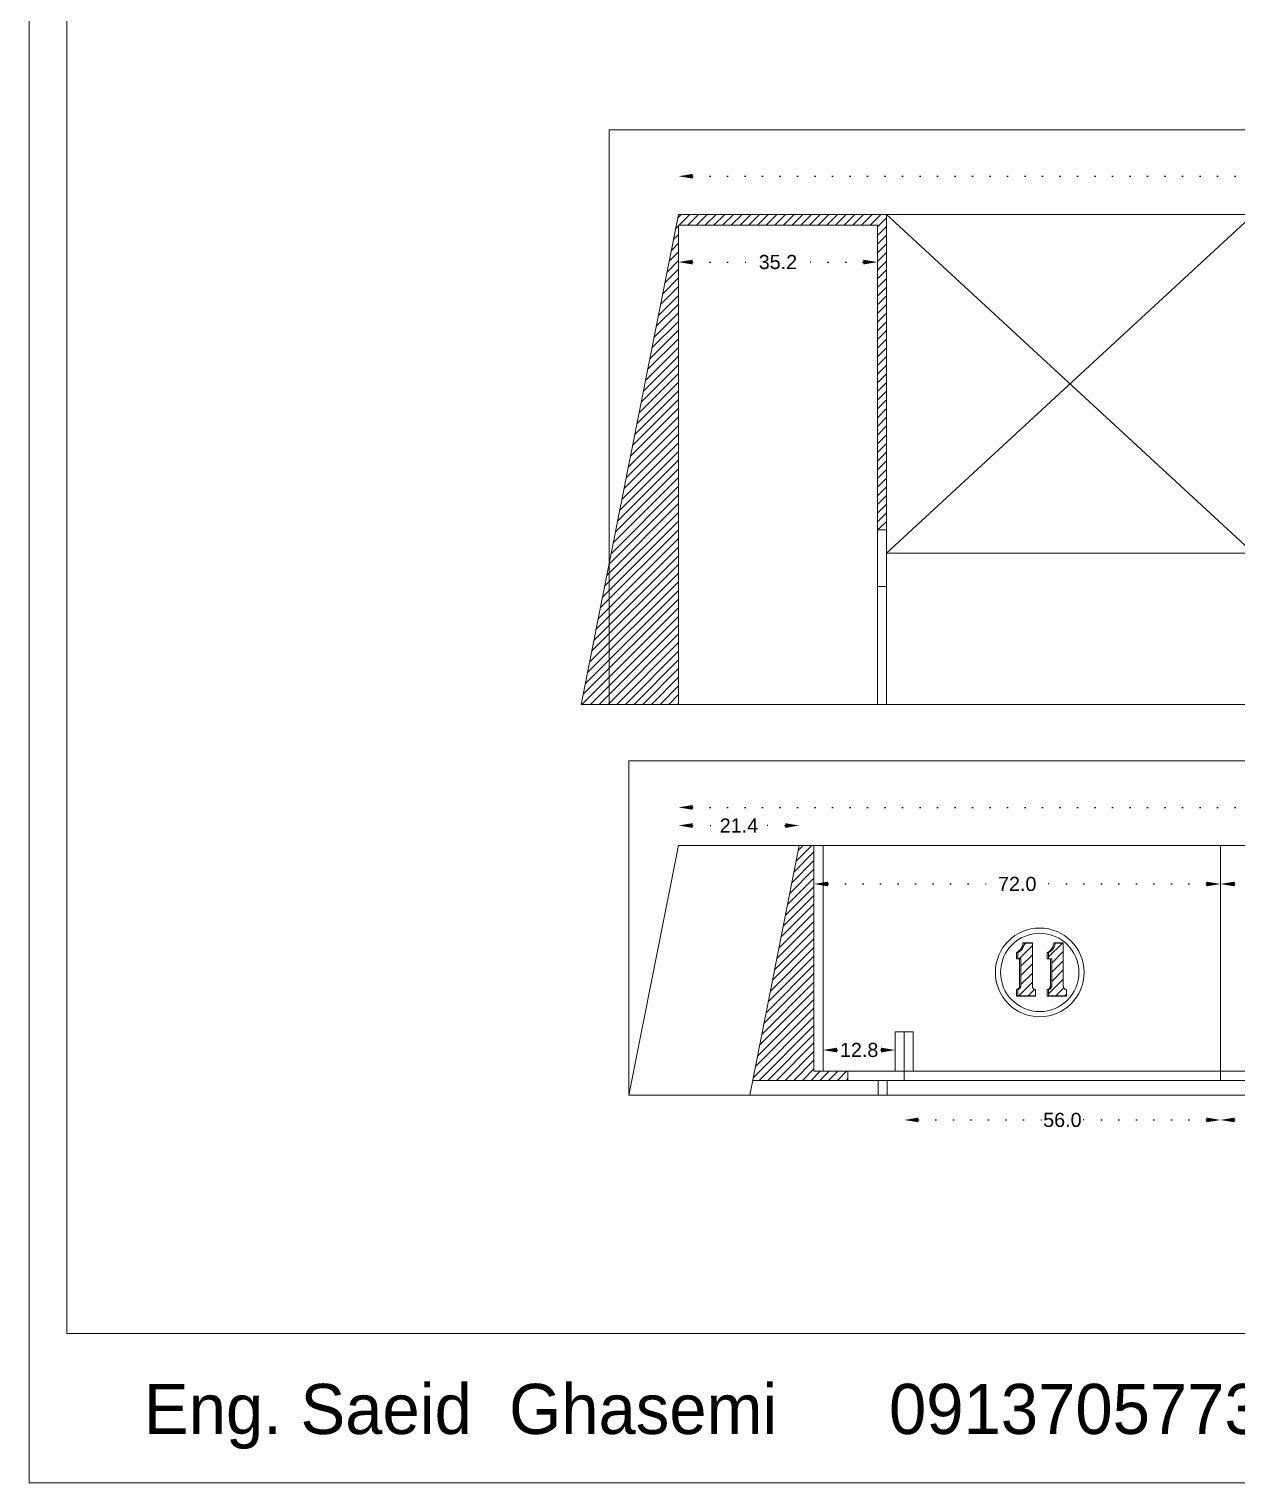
# Model space of a CAD drawing. Header units: inches. Extents: x -1979 to 7680, y -968 to 3127.
# Drawn here: x 5930.1 to 6144.1, y -170.5 to 87.1 of the extents above; entities that cross this region are included whole.
import ezdxf

# ---------------------------------------------------------------- set-up
doc = ezdxf.new("R2010")
doc.units = ezdxf.units.IN
doc.header["$MEASUREMENT"] = 0
doc.linetypes.add('ACAD_ISO07W100', pattern=[3, 0, -3])
doc.styles.get("Standard").update_dxf_attribs({"font": 'arial.ttf'})
doc.dimstyles.new('Copy of Standard', dxfattribs={"dimtxt": 2.5, "dimasz": 2.5, "dimexe": 0.18, "dimexo": 0.0625, "dimgap": 0.09, "dimtad": 0, "dimtih": 1, "dimtoh": 1, "dimdec": 1, "dimzin": 0, "dimdsep": 46, "dimtxsty": 'Standard', "dimcen": 0.09, "dimse1": 1, "dimse2": 1, "dimadec": 0, "dimazin": 0, "dimtfac": 1, "dimtdec": 1, "dimtix": 1, "dimtofl": 0, "dimtmove": 0, "dimatfit": 3, "dimfxl": 1, "dimtolj": 1, "dimtzin": 0, "dimarcsym": 0})
pattern_1 = [(45, (5539.5185, 466.1729), (-0.8148213, 0.8148213), [])]

# ---------------------------------------------------------------- blocks, each defined once
blk = doc.blocks.new('*D433')
at = {"color": 0, "linetype": 'ACAD_ISO07W100', "lineweight": -2, "transparency": 16777216}
for p, q in [((6047.67, 61.03), (6187.64, 61.03)), ((6336.27, 61.03), (6196.3, 61.03))]:
    blk.add_line(p, q, dxfattribs=at)
at = {"color": 0, "transparency": 16777216}
for points in [[(6047.67, 61.44), (6047.67, 60.61), (6045.17, 61.03)], [(6336.27, 61.44), (6336.27, 60.61), (6338.77, 61.03)]]:
    blk.add_solid(points, dxfattribs=at)
at = {"layer": 'Defpoints', "color": 0, "transparency": 16777216}
for p in [(6338.77, 61.03), (6045.17, 54.26), (6338.77, 54.26)]:
    blk.add_point(p, dxfattribs=at)
at = {"color": 0, "lineweight": 20, "transparency": 16777216, "insert": (6191.97, 61.03), "char_height": 2.5, "attachment_point": 5}
blk.add_mtext('\\A1;293.6', dxfattribs=at)
blk = doc.blocks.new('*D412')
at = {"color": 0, "linetype": 'ACAD_ISO07W100', "lineweight": -2, "transparency": 16777216}
for p, q in [((6047.67, 45.82), (6059.46, 45.82)), ((6077.9, 45.82), (6066.11, 45.82))]:
    blk.add_line(p, q, dxfattribs=at)
at = {"color": 0, "transparency": 16777216}
for points in [[(6047.67, 46.24), (6047.67, 45.4), (6045.17, 45.82)], [(6077.9, 46.24), (6077.9, 45.4), (6080.4, 45.82)]]:
    blk.add_solid(points, dxfattribs=at)
at = {"layer": 'Defpoints', "color": 0, "transparency": 16777216}
for p in [(6045.17, 52.36), (6080.4, 52.36), (6045.17, 45.82)]:
    blk.add_point(p, dxfattribs=at)
at = {"color": 0, "lineweight": 20, "transparency": 16777216, "insert": (6062.78, 45.82), "char_height": 2.5, "attachment_point": 5}
blk.add_mtext('\\A1;35.2', dxfattribs=at)
blk = doc.blocks.new('*D440')
at = {"color": 0, "linetype": 'ACAD_ISO07W100', "lineweight": -2, "transparency": 16777216}
for p, q in [((6047.67, -50.8), (6187.64, -50.8)), ((6336.27, -50.8), (6196.3, -50.8))]:
    blk.add_line(p, q, dxfattribs=at)
at = {"color": 0, "transparency": 16777216}
for points in [[(6047.67, -50.38), (6047.67, -51.21), (6045.17, -50.8)], [(6336.27, -50.38), (6336.27, -51.21), (6338.77, -50.8)]]:
    blk.add_solid(points, dxfattribs=at)
at = {"layer": 'Defpoints', "color": 0, "transparency": 16777216}
for p in [(6338.77, -50.8), (6045.17, -57.56), (6338.77, -57.56)]:
    blk.add_point(p, dxfattribs=at)
at = {"color": 0, "lineweight": 20, "transparency": 16777216, "insert": (6191.97, -50.8), "char_height": 2.5, "attachment_point": 5}
blk.add_mtext('\\A1;293.6', dxfattribs=at)
blk = doc.blocks.new('*D413')
at = {"color": 0, "linetype": 'ACAD_ISO07W100', "lineweight": -2, "transparency": 16777216}
for p, q in [((6143.67, -106.18), (6162.84, -106.18)), ((6188.67, -106.18), (6169.5, -106.18))]:
    blk.add_line(p, q, dxfattribs=at)
at = {"color": 0, "transparency": 16777216}
for points in [[(6143.67, -105.76), (6143.67, -106.59), (6141.17, -106.18)], [(6188.67, -105.76), (6188.67, -106.59), (6191.17, -106.18)]]:
    blk.add_solid(points, dxfattribs=at)
at = {"layer": 'Defpoints', "color": 0, "transparency": 16777216}
for p in [(6141.17, -99.16), (6191.17, -99.16), (6141.17, -106.18)]:
    blk.add_point(p, dxfattribs=at)
at = {"color": 0, "lineweight": 20, "transparency": 16777216, "insert": (6166.17, -106.18), "char_height": 2.5, "attachment_point": 5}
blk.add_mtext('\\A1;50.0', dxfattribs=at)
blk = doc.blocks.new('*D415')
at = {"color": 0, "linetype": 'ACAD_ISO07W100', "lineweight": -2, "transparency": 16777216}
for p, q in [((6143.67, -64.37), (6186.99, -64.37)), ((6238.67, -64.37), (6195.36, -64.37))]:
    blk.add_line(p, q, dxfattribs=at)
at = {"color": 0, "transparency": 16777216}
for points in [[(6143.67, -63.95), (6143.67, -64.79), (6141.17, -64.37)], [(6238.67, -63.95), (6238.67, -64.79), (6241.17, -64.37)]]:
    blk.add_solid(points, dxfattribs=at)
at = {"layer": 'Defpoints', "color": 0, "transparency": 16777216}
for p in [(6141.17, -57.56), (6241.17, -57.56), (6141.17, -64.37)]:
    blk.add_point(p, dxfattribs=at)
at = {"color": 0, "lineweight": 20, "transparency": 16777216, "insert": (6191.17, -64.37), "char_height": 2.5, "attachment_point": 5}
blk.add_mtext('\\A1;100.0', dxfattribs=at)
blk = doc.blocks.new('*D441')
at = {"color": 0, "linetype": 'ACAD_ISO07W100', "lineweight": -2, "transparency": 16777216}
for p, q in [((6047.67, -54.01), (6052.52, -54.01)), ((6064.07, -54.01), (6059.23, -54.01))]:
    blk.add_line(p, q, dxfattribs=at)
at = {"color": 0, "transparency": 16777216}
for points in [[(6047.67, -53.6), (6047.67, -54.43), (6045.17, -54.01)], [(6064.07, -53.6), (6064.07, -54.43), (6066.57, -54.01)]]:
    blk.add_solid(points, dxfattribs=at)
at = {"layer": 'Defpoints', "color": 0, "transparency": 16777216}
for p in [(6045.17, -54.01), (6045.17, -57.56), (6066.57, -57.56)]:
    blk.add_point(p, dxfattribs=at)
at = {"color": 0, "lineweight": 20, "transparency": 16777216, "insert": (6055.87, -54.01), "char_height": 2.5, "attachment_point": 5}
blk.add_mtext('\\A1;21.4', dxfattribs=at)
blk = doc.blocks.new('*D417')
at = {"color": 0, "linetype": 'ACAD_ISO07W100', "lineweight": -2, "transparency": 16777216}
for p, q in [((6071.67, -64.37), (6101.85, -64.37)), ((6138.67, -64.37), (6108.49, -64.37))]:
    blk.add_line(p, q, dxfattribs=at)
at = {"color": 0, "transparency": 16777216}
for points in [[(6071.67, -63.95), (6071.67, -64.79), (6069.17, -64.37)], [(6138.67, -63.95), (6138.67, -64.79), (6141.17, -64.37)]]:
    blk.add_solid(points, dxfattribs=at)
at = {"layer": 'Defpoints', "color": 0, "transparency": 16777216}
for p in [(6069.17, -57.56), (6141.17, -57.56), (6069.17, -64.37)]:
    blk.add_point(p, dxfattribs=at)
at = {"color": 0, "lineweight": 20, "transparency": 16777216, "insert": (6105.17, -64.37), "char_height": 2.5, "attachment_point": 5}
blk.add_mtext('\\A1;72.0', dxfattribs=at)
blk = doc.blocks.new('*D419')
at = {"color": 0, "linetype": 'ACAD_ISO07W100', "lineweight": -2, "transparency": 16777216}
for p, q in [((6087.66, -106.18), (6109.83, -106.18)), ((6138.67, -106.18), (6116.5, -106.18))]:
    blk.add_line(p, q, dxfattribs=at)
at = {"color": 0, "transparency": 16777216}
for points in [[(6087.66, -105.76), (6087.66, -106.59), (6085.16, -106.18)], [(6138.67, -105.76), (6138.67, -106.59), (6141.17, -106.18)]]:
    blk.add_solid(points, dxfattribs=at)
at = {"layer": 'Defpoints', "color": 0, "transparency": 16777216}
for p in [(6085.16, -99.16), (6141.17, -99.16), (6085.16, -106.18)]:
    blk.add_point(p, dxfattribs=at)
at = {"color": 0, "lineweight": 20, "transparency": 16777216, "insert": (6113.17, -106.18), "char_height": 2.5, "attachment_point": 5}
blk.add_mtext('\\A1;56.0', dxfattribs=at)
blk = doc.blocks.new('*D445')
at = {"color": 0, "linetype": 'ACAD_ISO07W100', "lineweight": -2, "transparency": 16777216}
for p, q in [((6073.27, -93.79), (6073.94, -93.79)), ((6081.06, -93.79), (6080.39, -93.79))]:
    blk.add_line(p, q, dxfattribs=at)
at = {"color": 0, "transparency": 16777216}
for points in [[(6073.27, -93.37), (6073.27, -94.21), (6070.77, -93.79)], [(6081.06, -93.37), (6081.06, -94.21), (6083.56, -93.79)]]:
    blk.add_solid(points, dxfattribs=at)
at = {"layer": 'Defpoints', "color": 0, "transparency": 16777216}
for p in [(6083.56, -93.79), (6070.77, -97.56), (6083.56, -97.56)]:
    blk.add_point(p, dxfattribs=at)
at = {"color": 0, "lineweight": 20, "transparency": 16777216, "insert": (6077.17, -93.79), "char_height": 2.5, "attachment_point": 5}
blk.add_mtext('\\A1;12.8', dxfattribs=at)

msp = doc.modelspace()

# ---------------------------------------------------------------- hatches: boundary and pattern name
at = {"lineweight": 20}
h = msp.add_hatch(dxfattribs=at)
h.set_pattern_fill('ANSI31', color=256, scale=8.7)
h.set_pattern_definition([(45, (2893.5614, -1190.7723), (-0.76897862, 0.76897862), [])])
h.paths.add_polyline_path([(6045.17, 54.26), (6027.91, -32.54), (6045.17, -32.54), (6045.17, 52.36), (6080.4, 52.36), (6080.4, -1.64), (6082, -1.64), (6082, 54.26)])
h = msp.add_hatch(dxfattribs=at)
h.set_pattern_fill('ANSI31', color=256, scale=8.7)
h.set_pattern_definition([(45, (2943.1883, -1159.1875), (-0.76897862, 0.76897862), [])])
h.paths.add_polyline_path([(6058.3, -99.16), (6075.16, -99.16), (6075.16, -97.56), (6069.17, -97.56), (6069.17, -57.56), (6066.57, -57.56)])
h = msp.add_hatch(dxfattribs=at)
h.set_pattern_fill('ANSI31', color=256, scale=9.218651)
h.set_pattern_definition(pattern_1)
h.paths.add_polyline_path([(6108.27, -83.07), (6108.2, -83.04), (6108.13, -83), (6108.07, -82.95), (6108.02, -82.89), (6107.97, -82.83), (6107.93, -82.76), (6107.9, -82.69), (6107.88, -82.62), (6107.86, -82.54), (6107.86, -82.47), (6107.86, -74.83), (6106.43, -74.83), (6106.4, -75.01), (6106.37, -75.18), (6106.32, -75.35), (6106.25, -75.52), (6106.17, -75.68), (6106.07, -75.83), (6105.97, -75.98), (6105.85, -76.11), (6105.72, -76.24), (6105.58, -76.35), (6105.43, -76.45), (6105.27, -76.53), (6105.27, -77.62), (6105.58, -77.62), (6105.82, -77.63), (6105.82, -82.44), (6105.81, -82.51), (6105.79, -82.58), (6105.77, -82.65), (6105.73, -82.72), (6105.69, -82.79), (6105.65, -82.84), (6105.6, -82.9), (6105.54, -82.95), (6105.48, -82.99), (6105.41, -83.02), (6105.34, -83.05), (6105.27, -83.07), (6105.27, -84.17), (6108.41, -84.17), (6108.41, -83.11), (6108.34, -83.09)])
h = msp.add_hatch(dxfattribs=at)
h.set_pattern_fill('ANSI31', color=256, scale=9.218651)
h.set_pattern_definition(pattern_1)
h.paths.add_polyline_path([(6113.73, -83.07), (6113.66, -83.04), (6113.6, -83), (6113.54, -82.95), (6113.48, -82.89), (6113.43, -82.83), (6113.4, -82.76), (6113.36, -82.69), (6113.34, -82.62), (6113.33, -82.54), (6113.32, -82.47), (6113.32, -74.83), (6111.89, -74.83), (6111.87, -75.01), (6111.83, -75.18), (6111.78, -75.35), (6111.71, -75.52), (6111.63, -75.68), (6111.54, -75.83), (6111.43, -75.98), (6111.31, -76.11), (6111.18, -76.24), (6111.04, -76.35), (6110.89, -76.45), (6110.73, -76.53), (6110.73, -77.62), (6111.05, -77.62), (6111.28, -77.63), (6111.28, -82.44), (6111.27, -82.51), (6111.26, -82.58), (6111.23, -82.65), (6111.2, -82.72), (6111.16, -82.79), (6111.11, -82.84), (6111.06, -82.9), (6111, -82.95), (6110.94, -82.99), (6110.87, -83.02), (6110.81, -83.05), (6110.73, -83.07), (6110.73, -84.17), (6113.88, -84.17), (6113.88, -83.11), (6113.8, -83.09)])

# ---------------------------------------------------------------- linework, layer by layer
for p, q in [((6032.86, 69.26), (6353.77, 69.26)), ((6032.86, 69.26), (6032.86, -32.54)), ((6027.91, -32.54), (6045.17, 54.26)), ((6045.17, 54.26), (6338.77, 54.26)), ((6045.17, 54.26), (6062.17, 54.26)), ((6045.17, 54.26), (6062.17, 54.26)), ((6082, 54.26), (6082, -32.54)), ((6147, -5.74), (6082, 54.26)), ((6147, 54.26), (6082, -5.74)), ((6045.17, 52.36), (6045.17, -32.54)), ((6045.17, 52.36), (6080.4, 52.36)), ((6080.4, -32.54), (6080.4, 52.36)), ((6082, -1.64), (6080.4, -1.64)), ((6278.77, -5.74), (6082, -5.74)), ((6082, -5.74), (6082, -11.74)), ((6082, -11.64), (6080.4, -11.64)), ((6282.17, -32.54), (6027.91, -32.54)), ((6036.38, -42.56), (6353.77, -42.56)), ((6036.38, -101.76), (6036.38, -42.56)), ((6036.38, -101.76), (6045.17, -57.56)), ((6045.17, -57.56), (6338.77, -57.56)), ((6045.17, -57.56), (6062.17, -57.56)), ((6045.17, -57.56), (6066.57, -57.56)), ((6057.78, -101.76), (6066.57, -57.56)), ((6069.17, -57.56), (6069.17, -97.56)), ((6070.77, -57.56), (6070.77, -97.56)), ((6141.17, -99.16), (6141.17, -57.56)), ((6105.27, -76.53), (6105.27, -77.62)), ((6110.73, -76.53), (6110.73, -77.62)), ((6105.27, -84.17), (6108.41, -84.17)), ((6110.73, -84.17), (6113.88, -84.17)), ((6083.56, -97.56), (6083.56, -90.56)), ((6083.56, -90.56), (6086.76, -90.56)), ((6085.16, -97.56), (6085.16, -90.56)), ((6086.76, -90.56), (6086.76, -97.56)), ((6069.17, -97.56), (6121.17, -97.56)), ((6075.16, -99.16), (6075.16, -97.56)), ((6085.16, -99.16), (6085.16, -97.56)), ((6221.17, -97.56), (6121.17, -97.56)), ((6058.3, -99.16), (6221.17, -99.16)), ((6080.56, -99.16), (6080.56, -101.76)), ((6082.16, -99.16), (6085.16, -99.16)), ((6085.16, -99.16), (6082.16, -99.16)), ((6082.16, -99.16), (6082.16, -101.76)), ((6036.38, -101.76), (6353.77, -101.76))]:
    msp.add_line(p, q, dxfattribs=at)
for points in [[(5930.13, -170.49), (6789.53, -170.49), (6789.53, 437.17), (5930.13, 437.17)], [(5936.83, -144.02), (6779.88, -144.02), (6779.88, 404.06), (5936.83, 404.06)]]:
    msp.add_lwpolyline(points, close=True, dxfattribs=at)
for points in [[(6105.03, -84.22), (6108.41, -84.22), (6108.41, -84.17), (6108.41, -83.11), (6108.34, -83.09), (6108.27, -83.07), (6108.2, -83.04), (6108.13, -83), (6108.07, -82.95), (6108.02, -82.89), (6107.97, -82.83), (6107.93, -82.76), (6107.9, -82.69), (6107.88, -82.62), (6107.86, -82.54), (6107.86, -82.47), (6107.86, -74.83), (6107.86, -74.78), (6106.19, -74.78), (6106.17, -74.96), (6106.14, -75.14), (6106.08, -75.31), (6106.02, -75.48), (6105.93, -75.64), (6105.84, -75.8), (6105.73, -75.94), (6105.61, -76.08), (6105.48, -76.21), (6105.34, -76.32), (6105.19, -76.42), (6105.03, -76.51), (6105.03, -77.62), (6105.27, -77.62), (6105.58, -77.62), (6105.58, -82.47), (6105.57, -82.54), (6105.55, -82.62), (6105.53, -82.69), (6105.49, -82.75), (6105.45, -82.82), (6105.41, -82.88), (6105.36, -82.93), (6105.3, -82.98), (6105.24, -83.02), (6105.17, -83.06), (6105.1, -83.09), (6105.03, -83.11), (6105.03, -84.22), (6105.27, -84.17), (6105.27, -83.07), (6105.34, -83.05), (6105.41, -83.02), (6105.48, -82.99), (6105.54, -82.95), (6105.6, -82.9), (6105.65, -82.84), (6105.69, -82.79), (6105.73, -82.72), (6105.77, -82.65), (6105.79, -82.58), (6105.81, -82.51), (6105.82, -82.44), (6105.82, -77.63), (6105.58, -77.62)], [(6105.03, -76.51), (6105.27, -76.53), (6105.43, -76.45), (6105.58, -76.35), (6105.72, -76.24), (6105.85, -76.11), (6105.97, -75.98), (6106.07, -75.83), (6106.17, -75.68), (6106.25, -75.52), (6106.32, -75.35), (6106.37, -75.18), (6106.4, -75.01), (6106.43, -74.83)], [(6106.19, -74.78), (6106.43, -74.83), (6107.86, -74.83)], [(6110.49, -84.22), (6113.88, -84.22), (6113.88, -84.17), (6113.88, -83.11), (6113.8, -83.09), (6113.73, -83.07), (6113.66, -83.04), (6113.6, -83), (6113.54, -82.95), (6113.48, -82.89), (6113.43, -82.83), (6113.4, -82.76), (6113.36, -82.69), (6113.34, -82.62), (6113.33, -82.54), (6113.32, -82.47), (6113.32, -74.83), (6113.32, -74.78), (6111.66, -74.78), (6111.64, -74.96), (6111.6, -75.14), (6111.55, -75.31), (6111.48, -75.48), (6111.4, -75.64), (6111.3, -75.8), (6111.2, -75.94), (6111.08, -76.08), (6110.94, -76.21), (6110.8, -76.32), (6110.65, -76.42), (6110.49, -76.51), (6110.49, -77.62), (6110.73, -77.62), (6111.05, -77.62), (6111.05, -82.47), (6111.04, -82.54), (6111.02, -82.62), (6110.99, -82.69), (6110.96, -82.75), (6110.92, -82.82), (6110.87, -82.88), (6110.82, -82.93), (6110.76, -82.98), (6110.7, -83.02), (6110.63, -83.06), (6110.56, -83.09), (6110.49, -83.11), (6110.49, -84.22), (6110.73, -84.17), (6110.73, -83.07), (6110.81, -83.05), (6110.87, -83.02), (6110.94, -82.99), (6111, -82.95), (6111.06, -82.9), (6111.11, -82.84), (6111.16, -82.79), (6111.2, -82.72), (6111.23, -82.65), (6111.26, -82.58), (6111.27, -82.51), (6111.28, -82.44), (6111.28, -77.63), (6111.05, -77.62)], [(6110.49, -76.51), (6110.73, -76.53), (6110.89, -76.45), (6111.04, -76.35), (6111.18, -76.24), (6111.31, -76.11), (6111.43, -75.98), (6111.54, -75.83), (6111.63, -75.68), (6111.71, -75.52), (6111.78, -75.35), (6111.83, -75.18), (6111.87, -75.01), (6111.89, -74.83)], [(6111.66, -74.78), (6111.89, -74.83), (6113.32, -74.83)]]:
    msp.add_lwpolyline(points, dxfattribs=at)
for radius in [7.86, 6.94]:
    msp.add_circle((6109.16, -80.04), radius, dxfattribs=at)

# ---------------------------------------------------------------- texts
at = {"lineweight": 20, "insert": (5914.98, -152.94), "char_height": 8.8775, "attachment_point": 1}
msp.add_mtext_dynamic_manual_height_columns('{\\fPlantagenet Cherokee|b0|i0|c0|p18;^IEng. Saeid  Ghasemi      09137057733}', width=392.1279, gutter_width=43.85, heights=[0], dxfattribs=at)

# ---------------------------------------------------------------- dimensions: what is measured, and where the dimension line sits
at = {"lineweight": 20}
for base, p1, p2, picture, middle in [((6338.77, 61.03), (6045.17, 54.26), (6338.77, 54.26), '*D433', (6191.97, 61.03)), ((6338.77, -50.8), (6045.17, -57.56), (6338.77, -57.56), '*D440', (6191.97, -50.8)), ((6141.17, -106.18), (6191.17, -99.16), (6141.17, -99.16), '*D413', (6166.17, -106.18))]:
    dim = msp.add_linear_dim(base=base, p1=p1, p2=p2, angle=180, dimstyle='Copy of Standard', dxfattribs=at)
    dim.commit()
    dim.dimension.update_dxf_attribs({"geometry": picture, "text_midpoint": middle})
for base, p1, p2, picture, middle in [((6045.17, 45.82), (6080.4, 52.36), (6045.17, 52.36), '*D412', (6062.78, 45.82)), ((6045.17, -54.01), (6066.57, -57.56), (6045.17, -57.56), '*D441', (6055.87, -54.01)), ((6069.17, -64.37), (6141.17, -57.56), (6069.17, -57.56), '*D417', (6105.17, -64.37)), ((6141.17, -64.37), (6241.17, -57.56), (6141.17, -57.56), '*D415', (6191.17, -64.37)), ((6083.56, -93.79), (6070.77, -97.56), (6083.56, -97.56), '*D445', (6077.17, -93.79)), ((6085.16, -106.18), (6141.17, -99.16), (6085.16, -99.16), '*D419', (6113.17, -106.18))]:
    dim = msp.add_linear_dim(base=base, p1=p1, p2=p2, dimstyle='Copy of Standard', dxfattribs=at)
    dim.commit()
    dim.dimension.update_dxf_attribs({"geometry": picture, "text_midpoint": middle})

doc.saveas('drawing.dxf')
